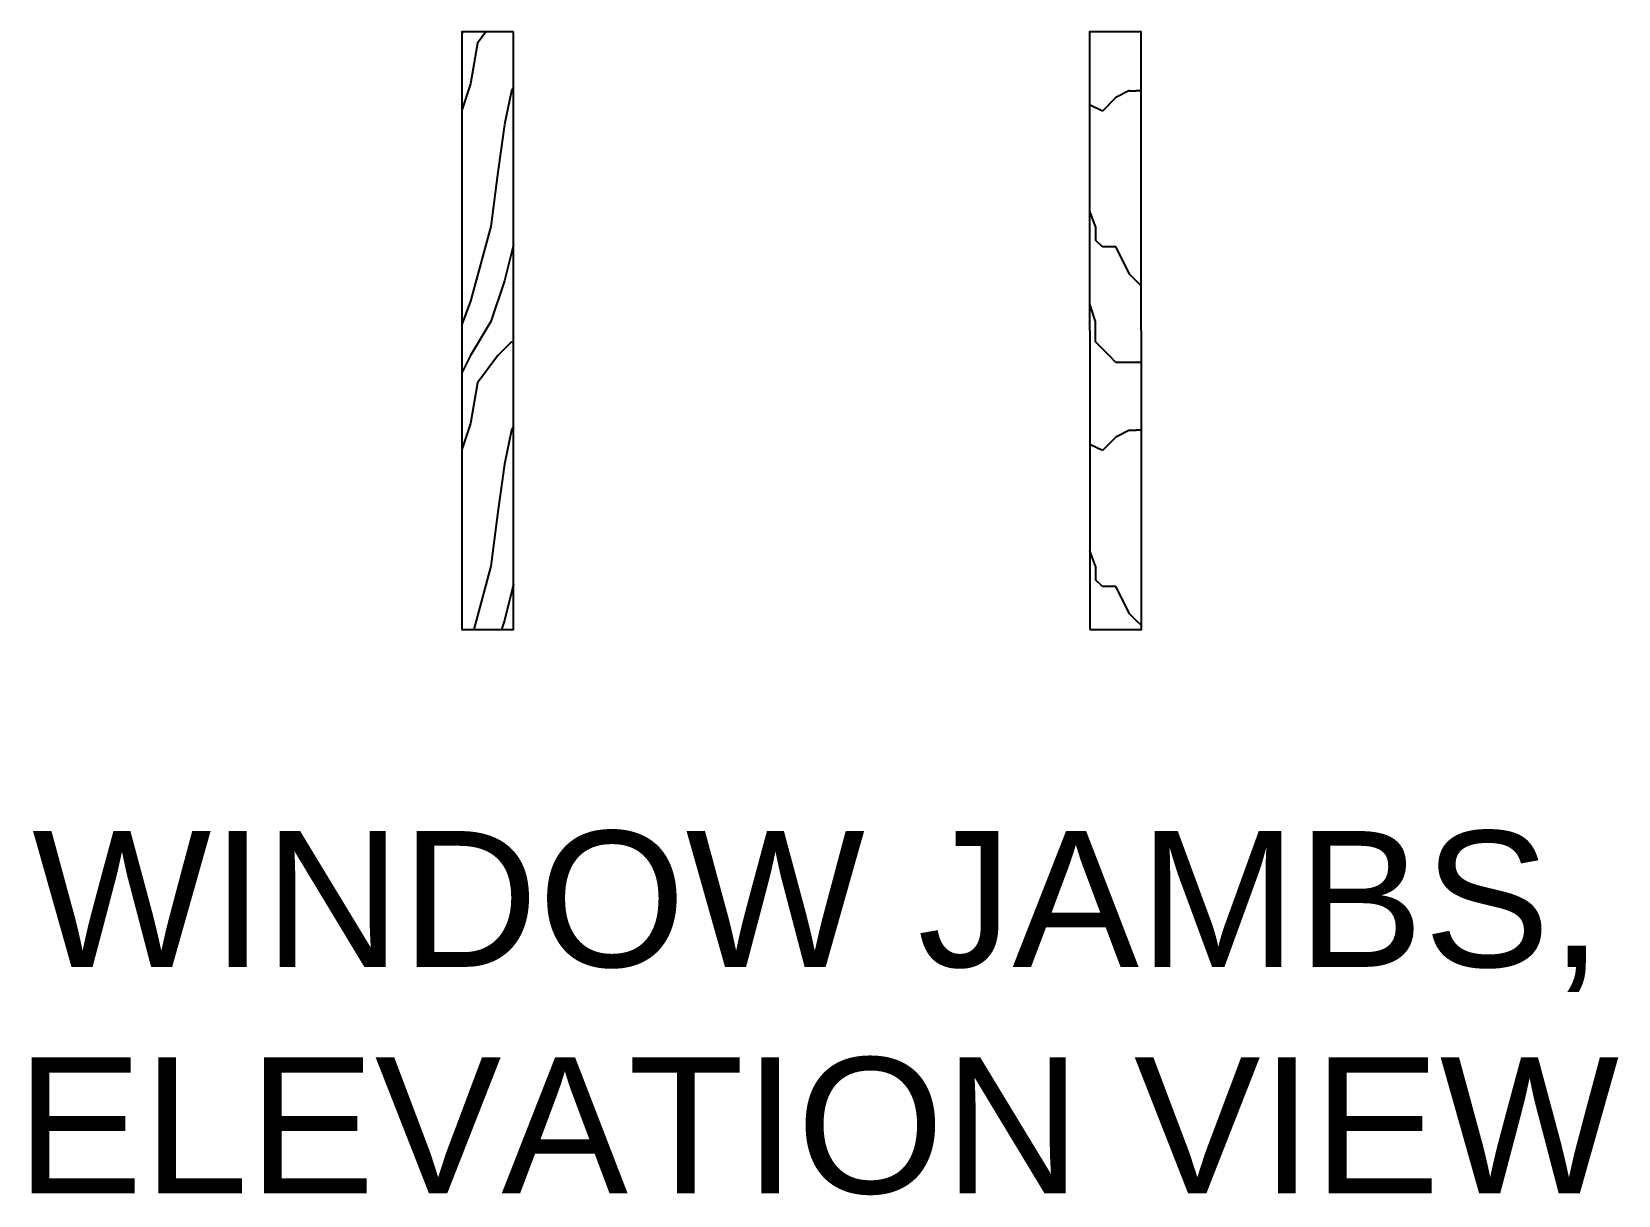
# Model space of a CAD drawing. Extents: x 6298 to 37851, y 8111 to 44134.
# Drawn here: x 21325 to 22493, y 9741 to 10598 of the extents above; entities that cross this region are included whole.
import ezdxf

# ---------------------------------------------------------------- set-up
doc = ezdxf.new("R2010")
doc.units = 0
doc.header["$MEASUREMENT"] = 0
doc.layers.add('A-DIMENSIONS', color=30, linetype='Continuous')
doc.layers.add('AR-Jambs', color=3, linetype='Continuous')
doc.styles.get("Standard").update_dxf_attribs({"font": 'arial.ttf'})

msp = doc.modelspace()

# ---------------------------------------------------------------- hatches: boundary and pattern name
h = msp.add_hatch()
h.set_pattern_fill('HWOD20E1', color=8, scale=5, angle=90, pattern_type=2)
h.set_pattern_definition([(104.03624, (-200477.26, 91204.27), (-250, 2e-07), [41.2311, -989.5454]), (104.03624, (-200477.26, 91454.27), (-250, 2e-07), [41.2311, -989.5454]), (104.03624, (-200477.26, 91704.27), (-250, 2e-07), [41.2311, -989.5454]), (104.03624, (-200477.26, 91954.27), (-250, 2e-07), [41.2311, -989.5454]), (108.43495, (-200487.26, 91244.27), (-250, 4e-07), [47.4342, -743.1352]), (108.43495, (-200487.26, 91494.27), (-250, 4e-07), [47.4342, -743.1352]), (108.43495, (-200487.26, 91744.27), (-250, 4e-07), [47.4342, -743.1352]), (111.80141, (-200502.26, 91289.27), (-250, -6e-06), [26.9258, -1319.3654]), (111.80141, (-200502.26, 91539.27), (-250, -6e-06), [26.9258, -1319.3654]), (111.80141, (-200502.26, 91789.27), (-250, -6e-06), [26.9258, -1319.3654]), (111.80141, (-200502.26, 92039.27), (-250, -6e-06), [26.9258, -1319.3654]), (111.80141, (-200502.26, 92289.27), (-250, -6e-06), [26.9258, -1319.3654]), (153.43495, (-200512.26, 91314.27), (-249.999994, -4e-06), [11.18034, -547.83665]), (180, (-200522.26, 91319.27), (-3e-14, -250), [10, -240]), (243.43495, (-200532.26, 91319.27), (-250, 1e-05), [11.18034, -547.83665]), (243.43495, (-200532.26, 91569.27), (-250, 1e-05), [11.18034, -547.83665]), (180, (-200537.26, 91309.27), (-3e-14, -250), [10, -240]), (135, (-200547.26, 91309.27), (-250, 3e-14), [7.07107, -346.48232]), (135, (-200552.26, 91314.27), (-250, 3e-14), [7.07107, -346.48232]), (180, (-200557.26, 91319.27), (-3e-14, -250), [5, -245]), (236.30994, (-200562.26, 91319.27), (-250, -1e-05), [18.02776, -883.3601]), (236.30994, (-200562.26, 91569.27), (-250, -1e-05), [18.02776, -883.3601]), (236.30994, (-200562.26, 91819.27), (-250, -1e-05), [18.02776, -883.3601]), (258.69008, (-200572.26, 91304.27), (-250, -3e-05), [25.4951, -1249.2598]), (258.69008, (-200572.26, 91554.27), (-250, -3e-05), [25.4951, -1249.2598]), (258.69008, (-200572.26, 91804.27), (-250, -3e-05), [25.4951, -1249.2598]), (258.69008, (-200572.26, 92054.27), (-250, -3e-05), [25.4951, -1249.2598]), (258.69008, (-200572.26, 92304.27), (-250, -3e-05), [25.4951, -1249.2598]), (261.86989, (-200577.26, 91279.27), (-250, 3e-05), [35.3553, -1732.4117]), (261.86989, (-200577.26, 91529.27), (-250, 3e-05), [35.3553, -1732.4117]), (261.86989, (-200577.26, 91779.27), (-250, 3e-05), [35.3553, -1732.4117]), (261.86989, (-200577.26, 92029.27), (-250, 3e-05), [35.3553, -1732.4117]), (261.86989, (-200577.26, 92279.27), (-250, 3e-05), [35.3553, -1732.4117]), (261.86989, (-200577.26, 92529.27), (-250, 3e-05), [35.3553, -1732.4117]), (261.86989, (-200577.26, 92779.27), (-250, 3e-05), [35.3553, -1732.4117]), (262.87498, (-200582.26, 91244.27), (-250, -2e-06), [40.3113, -1975.2531]), (262.87498, (-200582.26, 91494.27), (-250, -2e-06), [40.3113, -1975.2531]), (262.87498, (-200582.26, 91744.27), (-250, -2e-06), [40.3113, -1975.2531]), (262.87498, (-200582.26, 91994.27), (-250, -2e-06), [40.3113, -1975.2531]), (262.87498, (-200582.26, 92244.27), (-250, -2e-06), [40.3113, -1975.2531]), (262.87498, (-200582.26, 92494.27), (-250, -2e-06), [40.3113, -1975.2531]), (262.87498, (-200582.26, 92744.27), (-250, -2e-06), [40.3113, -1975.2531]), (262.87498, (-200582.26, 92994.27), (-250, -2e-06), [40.3113, -1975.2531]), (110.85446, (-200442.26, 91204.27), (-250, -1e-06), [112.361, -5505.6903]), (110.85446, (-200442.26, 91454.27), (-250, -1e-06), [112.361, -5505.6903]), (110.85446, (-200442.26, 91704.27), (-250, -1e-06), [112.361, -5505.6903]), (110.85446, (-200442.26, 91954.27), (-250, -1e-06), [112.361, -5505.6903]), (110.85446, (-200442.26, 92204.27), (-250, -1e-06), [112.361, -5505.6903]), (110.85446, (-200442.26, 92454.27), (-250, -1e-06), [112.361, -5505.6903]), (110.85446, (-200442.26, 92704.27), (-250, -1e-06), [112.361, -5505.6903]), (110.85446, (-200442.26, 92954.27), (-250, -1e-06), [112.361, -5505.6903]), (110.85446, (-200442.26, 93204.27), (-250, -1e-06), [112.361, -5505.6903]), (110.85446, (-200442.26, 93454.27), (-250, -1e-06), [112.361, -5505.6903]), (110.85446, (-200442.26, 93704.27), (-250, -1e-06), [112.361, -5505.6903]), (110.85446, (-200442.26, 93954.27), (-250, -1e-06), [112.361, -5505.6903]), (110.85446, (-200442.26, 94204.27), (-250, -1e-06), [112.361, -5505.6903]), (110.85446, (-200442.26, 94454.27), (-250, -1e-06), [112.361, -5505.6903]), (110.85446, (-200442.26, 94704.27), (-250, -1e-06), [112.361, -5505.6903]), (110.85446, (-200442.26, 94954.27), (-250, -1e-06), [112.361, -5505.6903]), (110.85446, (-200442.26, 95204.27), (-250, -1e-06), [112.361, -5505.6903]), (110.85446, (-200442.26, 95454.27), (-250, -1e-06), [112.361, -5505.6903]), (110.85446, (-200442.26, 95704.27), (-250, -1e-06), [112.361, -5505.6903]), (110.85446, (-200442.26, 95954.27), (-250, -1e-06), [112.361, -5505.6903]), (110.85446, (-200442.26, 96204.27), (-250, -1e-06), [112.361, -5505.6903]), (113.96249, (-200482.26, 91309.27), (-250, -9e-06), [49.2443, -2412.9701]), (113.96249, (-200482.26, 91559.27), (-250, -9e-06), [49.2443, -2412.9701]), (113.96249, (-200482.26, 91809.27), (-250, -9e-06), [49.2443, -2412.9701]), (113.96249, (-200482.26, 92059.27), (-250, -9e-06), [49.2443, -2412.9701]), (113.96249, (-200482.26, 92309.27), (-250, -9e-06), [49.2443, -2412.9701]), (113.96249, (-200482.26, 92559.27), (-250, -9e-06), [49.2443, -2412.9701]), (113.96249, (-200482.26, 92809.27), (-250, -9e-06), [49.2443, -2412.9701]), (113.96249, (-200482.26, 93059.27), (-250, -9e-06), [49.2443, -2412.9701]), (113.96249, (-200482.26, 93309.27), (-250, -9e-06), [49.2443, -2412.9701]), (153.43495, (-200502.26, 91354.27), (-249.999994, -4e-06), [11.18034, -547.83665]), (198.43495, (-200512.26, 91359.27), (-250.000006, -1.1e-05), [15.8114, -774.758]), (198.43495, (-200527.26, 91354.27), (-250.000006, -1.1e-05), [15.8114, -774.758]), (135, (-200542.26, 91349.27), (-250, 3e-14), [21.2132, -332.3402]), (161.56505, (-200557.26, 91364.27), (-250.000008, 7e-06), [15.8114, -774.758]), (225, (-200572.26, 91369.27), (-250, 3e-14), [14.14214, -339.41124]), (233.1301, (-200582.26, 91359.27), (-250, -7e-07), [25, -1225]), (233.1301, (-200582.26, 91609.27), (-250, -7e-07), [25, -1225]), (233.1301, (-200582.26, 91859.27), (-250, -7e-07), [25, -1225]), (233.1301, (-200582.26, 92109.27), (-250, -7e-07), [25, -1225]), (260.53767, (-200597.26, 91339.27), (-250, 3e-05), [30.4138, -1490.2768]), (260.53767, (-200597.26, 91589.27), (-250, 3e-05), [30.4138, -1490.2768]), (260.53767, (-200597.26, 91839.27), (-250, 3e-05), [30.4138, -1490.2768]), (260.53767, (-200597.26, 92089.27), (-250, 3e-05), [30.4138, -1490.2768]), (260.53767, (-200597.26, 92339.27), (-250, 3e-05), [30.4138, -1490.2768]), (260.53767, (-200597.26, 92589.27), (-250, 3e-05), [30.4138, -1490.2768]), (251.56505, (-200602.26, 91309.27), (-250, 2e-05), [47.4342, -743.1352]), (251.56505, (-200602.26, 91559.27), (-250, 2e-05), [47.4342, -743.1352]), (251.56505, (-200602.26, 91809.27), (-250, 2e-05), [47.4342, -743.1352]), (260.53767, (-200617.26, 91264.27), (-250, 3e-05), [60.8276, -1459.863]), (260.53767, (-200617.26, 91514.27), (-250, 3e-05), [60.8276, -1459.863]), (260.53767, (-200617.26, 91764.27), (-250, 3e-05), [60.8276, -1459.863]), (260.53767, (-200617.26, 92014.27), (-250, 3e-05), [60.8276, -1459.863]), (260.53767, (-200617.26, 92264.27), (-250, 3e-05), [60.8276, -1459.863]), (260.53767, (-200617.26, 92514.27), (-250, 3e-05), [60.8276, -1459.863]), (206.56505, (-200417.26, 91304.27), (-250.000007, -1.3e-05), [11.18034, -547.83665]), (225, (-200427.26, 91299.27), (-250, 3e-14), [14.14214, -339.41124]), (153.43495, (-200437.26, 91289.27), (-249.999994, -4e-06), [11.18034, -547.83665]), (123.69007, (-200447.26, 91294.27), (-250, 9e-06), [36.0555, -865.3323]), (123.69007, (-200447.26, 91544.27), (-250, 9e-06), [36.0555, -865.3323]), (123.69007, (-200447.26, 91794.27), (-250, 9e-06), [36.0555, -865.3323]), (116.56505, (-200467.26, 91324.27), (-250, 4e-06), [44.72136, -514.2956]), (116.56505, (-200467.26, 91574.27), (-250, 4e-06), [44.72136, -514.2956]), (105.9454, (-200487.26, 91364.27), (-250, -4e-07), [36.4005, -1783.6269]), (105.9454, (-200487.26, 91614.27), (-250, -4e-07), [36.4005, -1783.6269]), (105.9454, (-200487.26, 91864.27), (-250, -4e-07), [36.4005, -1783.6269]), (105.9454, (-200487.26, 92114.27), (-250, -4e-07), [36.4005, -1783.6269]), (105.9454, (-200487.26, 92364.27), (-250, -4e-07), [36.4005, -1783.6269]), (105.9454, (-200487.26, 92614.27), (-250, -4e-07), [36.4005, -1783.6269]), (105.9454, (-200487.26, 92864.27), (-250, -4e-07), [36.4005, -1783.6269]), (98.1301, (-200497.26, 91399.27), (-250, 7e-07), [35.3553, -1732.4117]), (98.1301, (-200497.26, 91649.27), (-250, 7e-07), [35.3553, -1732.4117]), (98.1301, (-200497.26, 91899.27), (-250, 7e-07), [35.3553, -1732.4117]), (98.1301, (-200497.26, 92149.27), (-250, 7e-07), [35.3553, -1732.4117]), (98.1301, (-200497.26, 92399.27), (-250, 7e-07), [35.3553, -1732.4117]), (98.1301, (-200497.26, 92649.27), (-250, 7e-07), [35.3553, -1732.4117]), (98.1301, (-200497.26, 92899.27), (-250, 7e-07), [35.3553, -1732.4117]), (104.03624, (-200502.26, 91434.27), (-250, 2e-07), [20.6155, -1010.1609]), (104.03624, (-200502.26, 91684.27), (-250, 2e-07), [20.6155, -1010.1609]), (104.03624, (-200502.26, 91934.27), (-250, 2e-07), [20.6155, -1010.1609]), (104.03624, (-200502.26, 92184.27), (-250, 2e-07), [20.6155, -1010.1609]), (0, (-200417.26, 91304.27), (0, 250), [5, -245]), (254.74489, (-200587.26, 91454.27), (-250, -5e-06), [57.0088, -2793.43]), (254.74489, (-200587.26, 91704.27), (-250, -5e-06), [57.0088, -2793.43]), (254.74489, (-200587.26, 91954.27), (-250, -5e-06), [57.0088, -2793.43]), (254.74489, (-200587.26, 92204.27), (-250, -5e-06), [57.0088, -2793.43]), (254.74489, (-200587.26, 92454.27), (-250, -5e-06), [57.0088, -2793.43]), (254.74489, (-200587.26, 92704.27), (-250, -5e-06), [57.0088, -2793.43]), (254.74489, (-200587.26, 92954.27), (-250, -5e-06), [57.0088, -2793.43]), (254.74489, (-200587.26, 93204.27), (-250, -5e-06), [57.0088, -2793.43]), (254.74489, (-200587.26, 93454.27), (-250, -5e-06), [57.0088, -2793.43]), (254.74489, (-200587.26, 93704.27), (-250, -5e-06), [57.0088, -2793.43]), (254.74489, (-200587.26, 93954.27), (-250, -5e-06), [57.0088, -2793.43]), (249.44395, (-200602.26, 91399.27), (-250, -3e-05), [42.72, -2093.281]), (249.44395, (-200602.26, 91649.27), (-250, -3e-05), [42.72, -2093.281]), (249.44395, (-200602.26, 91899.27), (-250, -3e-05), [42.72, -2093.281]), (249.44395, (-200602.26, 92149.27), (-250, -3e-05), [42.72, -2093.281]), (249.44395, (-200602.26, 92399.27), (-250, -3e-05), [42.72, -2093.281]), (249.44395, (-200602.26, 92649.27), (-250, -3e-05), [42.72, -2093.281]), (249.44395, (-200602.26, 92899.27), (-250, -3e-05), [42.72, -2093.281]), (249.44395, (-200602.26, 93149.27), (-250, -3e-05), [42.72, -2093.281]), (225, (-200617.26, 91359.27), (-250, 3e-14), [14.14214, -339.41124]), (180, (-200627.26, 91349.27), (-3e-14, -250), [10, -240]), (153.43495, (-200637.26, 91349.27), (-249.999994, -4e-06), [11.18034, -547.83665]), (180, (-200647.26, 91354.27), (-3e-14, -250), [10, -240]), (180, (-200657.26, 91354.27), (-3e-14, -250), [5, -245]), (99.46232, (-200507.26, 91204.27), (-250, 3e-06), [30.4138, -1490.2768]), (99.46232, (-200507.26, 91454.27), (-250, 3e-06), [30.4138, -1490.2768]), (99.46232, (-200507.26, 91704.27), (-250, 3e-06), [30.4138, -1490.2768]), (99.46232, (-200507.26, 91954.27), (-250, 3e-06), [30.4138, -1490.2768]), (99.46232, (-200507.26, 92204.27), (-250, 3e-06), [30.4138, -1490.2768]), (99.46232, (-200507.26, 92454.27), (-250, 3e-06), [30.4138, -1490.2768]), (111.80141, (-200512.26, 91234.27), (-250, -6e-06), [26.9258, -1319.3654]), (111.80141, (-200512.26, 91484.27), (-250, -6e-06), [26.9258, -1319.3654]), (111.80141, (-200512.26, 91734.27), (-250, -6e-06), [26.9258, -1319.3654]), (111.80141, (-200512.26, 91984.27), (-250, -6e-06), [26.9258, -1319.3654]), (111.80141, (-200512.26, 92234.27), (-250, -6e-06), [26.9258, -1319.3654]), (135, (-200522.26, 91259.27), (-250, 3e-14), [14.14214, -339.41124]), (198.43495, (-200532.26, 91269.27), (-250.000006, -1.1e-05), [15.8114, -774.758]), (243.43495, (-200547.26, 91264.27), (-250, 1e-05), [22.3607, -536.6563]), (243.43495, (-200547.26, 91514.27), (-250, 1e-05), [22.3607, -536.6563]), (255.96376, (-200557.26, 91244.27), (-250, 6e-06), [20.6155, -1010.1609]), (255.96376, (-200557.26, 91494.27), (-250, 6e-06), [20.6155, -1010.1609]), (255.96376, (-200557.26, 91744.27), (-250, 6e-06), [20.6155, -1010.1609]), (255.96376, (-200557.26, 91994.27), (-250, 6e-06), [20.6155, -1010.1609]), (255.96376, (-200562.26, 91224.27), (-250, 6e-06), [20.6155, -1010.1609]), (255.96376, (-200562.26, 91474.27), (-250, 6e-06), [20.6155, -1010.1609]), (255.96376, (-200562.26, 91724.27), (-250, 6e-06), [20.6155, -1010.1609]), (255.96376, (-200562.26, 91974.27), (-250, 6e-06), [20.6155, -1010.1609]), (248.19859, (-200627.26, 91454.27), (-250, -3e-05), [26.9258, -1319.3654]), (248.19859, (-200627.26, 91704.27), (-250, -3e-05), [26.9258, -1319.3654]), (248.19859, (-200627.26, 91954.27), (-250, -3e-05), [26.9258, -1319.3654]), (248.19859, (-200627.26, 92204.27), (-250, -3e-05), [26.9258, -1319.3654]), (248.19859, (-200627.26, 92454.27), (-250, -3e-05), [26.9258, -1319.3654]), (243.43495, (-200637.26, 91429.27), (-250, 1e-05), [11.18034, -547.83665]), (243.43495, (-200637.26, 91679.27), (-250, 1e-05), [11.18034, -547.83665]), (225, (-200642.26, 91419.27), (-250, 3e-14), [14.14214, -339.41124]), (180, (-200652.26, 91409.27), (-3e-14, -250), [5, -245]), (135, (-200657.26, 91409.27), (-250, 3e-14), [7.07107, -346.48232]), (255.96376, (-200567.26, 91454.27), (-250, 6e-06), [41.2311, -989.5454]), (255.96376, (-200567.26, 91704.27), (-250, 6e-06), [41.2311, -989.5454]), (255.96376, (-200567.26, 91954.27), (-250, 6e-06), [41.2311, -989.5454]), (255.96376, (-200567.26, 92204.27), (-250, 6e-06), [41.2311, -989.5454]), (251.56505, (-200577.26, 91414.27), (-250, 2e-05), [31.6228, -758.9466]), (251.56505, (-200577.26, 91664.27), (-250, 2e-05), [31.6228, -758.9466]), (251.56505, (-200577.26, 91914.27), (-250, 2e-05), [31.6228, -758.9466]), (239.03624, (-200587.26, 91384.27), (-250, 2e-05), [29.1548, -1428.5832]), (239.03624, (-200587.26, 91634.27), (-250, 2e-05), [29.1548, -1428.5832]), (239.03624, (-200587.26, 91884.27), (-250, 2e-05), [29.1548, -1428.5832]), (239.03624, (-200587.26, 92134.27), (-250, 2e-05), [29.1548, -1428.5832]), (239.03624, (-200587.26, 92384.27), (-250, 2e-05), [29.1548, -1428.5832]), (243.43495, (-200602.26, 91359.27), (-250, 1e-05), [33.541, -525.47596]), (243.43495, (-200602.26, 91609.27), (-250, 1e-05), [33.541, -525.47596]), (225, (-200617.26, 91329.27), (-250, 3e-14), [14.14214, -339.41124]), (243.43495, (-200627.26, 91319.27), (-250, 1e-05), [11.18034, -547.83665]), (243.43495, (-200627.26, 91569.27), (-250, 1e-05), [11.18034, -547.83665]), (198.43495, (-200632.26, 91309.27), (-250.000006, -1.1e-05), [15.8114, -774.758]), (180, (-200647.26, 91304.27), (-3e-14, -250), [15, -235]), (285.94539, (-200477.26, 91454.27), (-250, 3e-05), [36.4005, -1783.6269]), (285.94539, (-200477.26, 91704.27), (-250, 3e-05), [36.4005, -1783.6269]), (285.94539, (-200477.26, 91954.27), (-250, 3e-05), [36.4005, -1783.6269]), (285.94539, (-200477.26, 92204.27), (-250, 3e-05), [36.4005, -1783.6269]), (285.94539, (-200477.26, 92454.27), (-250, 3e-05), [36.4005, -1783.6269]), (285.94539, (-200477.26, 92704.27), (-250, 3e-05), [36.4005, -1783.6269]), (285.94539, (-200477.26, 92954.27), (-250, 3e-05), [36.4005, -1783.6269]), (296.56506, (-200467.26, 91419.27), (-250, -4e-05), [11.18034, -547.83665]), (296.56506, (-200467.26, 91669.27), (-250, -4e-05), [11.18034, -547.83665]), (270, (-200442.26, 91454.27), (250, -5e-14), [10, -240]), (180, (-200412.26, 91354.27), (-3e-14, -250), [15, -235]), (135, (-200427.26, 91354.27), (-250, 3e-14), [7.07107, -346.48232]), (135, (-200432.26, 91359.27), (-250, 3e-14), [14.14214, -339.41124]), (90, (-200442.26, 91369.27), (-250, 2e-14), [15, -235]), (108.43495, (-200442.26, 91384.27), (-250, 4e-07), [15.8114, -774.758]), (108.43495, (-200442.26, 91634.27), (-250, 4e-07), [15.8114, -774.758]), (108.43495, (-200442.26, 91884.27), (-250, 4e-07), [15.8114, -774.758]), (180, (-200447.26, 91399.27), (-3e-14, -250), [10, -240]), (116.56505, (-200457.26, 91399.27), (-250, 4e-06), [11.18034, -547.83665]), (116.56505, (-200457.26, 91649.27), (-250, 4e-06), [11.18034, -547.83665]), (135, (-200412.26, 91414.27), (-250, 3e-14), [7.07107, -346.48232]), (116.56505, (-200417.26, 91419.27), (-250, 4e-06), [11.18034, -547.83665]), (116.56505, (-200417.26, 91669.27), (-250, 4e-06), [11.18034, -547.83665]), (116.56505, (-200422.26, 91429.27), (-250, 4e-06), [11.18034, -547.83665]), (116.56505, (-200422.26, 91679.27), (-250, 4e-06), [11.18034, -547.83665]), (180, (-200427.26, 91439.27), (-3e-14, -250), [5, -245]), (180, (-200432.26, 91439.27), (-3e-14, -250), [5, -245]), (135, (-200437.26, 91439.27), (-250, 3e-14), [7.07107, -346.48232])])
h.paths.add_polyline_path([(21641.5, 10597.8), (21679.5, 10597.8), (21679.6, 10157.8), (21641.5, 10157.8)])
h = msp.add_hatch()
h.set_pattern_fill('HWOD20E1', color=8, scale=5, angle=90, pattern_type=2)
h.set_pattern_definition([(104.03624, (-199927.2, 91204.27), (-250, 2e-07), [41.2311, -989.5454]), (104.03624, (-199927.2, 91454.27), (-250, 2e-07), [41.2311, -989.5454]), (104.03624, (-199927.2, 91704.27), (-250, 2e-07), [41.2311, -989.5454]), (104.03624, (-199927.2, 91954.27), (-250, 2e-07), [41.2311, -989.5454]), (108.43495, (-199937.2, 91244.27), (-250, 4e-07), [47.4342, -743.1352]), (108.43495, (-199937.2, 91494.27), (-250, 4e-07), [47.4342, -743.1352]), (108.43495, (-199937.2, 91744.27), (-250, 4e-07), [47.4342, -743.1352]), (111.80141, (-199952.2, 91289.27), (-250, -6e-06), [26.9258, -1319.3654]), (111.80141, (-199952.2, 91539.27), (-250, -6e-06), [26.9258, -1319.3654]), (111.80141, (-199952.2, 91789.27), (-250, -6e-06), [26.9258, -1319.3654]), (111.80141, (-199952.2, 92039.27), (-250, -6e-06), [26.9258, -1319.3654]), (111.80141, (-199952.2, 92289.27), (-250, -6e-06), [26.9258, -1319.3654]), (153.43495, (-199962.2, 91314.27), (-249.999994, -4e-06), [11.18034, -547.83665]), (180, (-199972.2, 91319.27), (-3e-14, -250), [10, -240]), (243.43495, (-199982.2, 91319.27), (-250, 1e-05), [11.18034, -547.83665]), (243.43495, (-199982.2, 91569.27), (-250, 1e-05), [11.18034, -547.83665]), (180, (-199987.2, 91309.27), (-3e-14, -250), [10, -240]), (135, (-199997.2, 91309.27), (-250, 3e-14), [7.07107, -346.48232]), (135, (-200002.2, 91314.27), (-250, 3e-14), [7.07107, -346.48232]), (180, (-200007.2, 91319.27), (-3e-14, -250), [5, -245]), (236.30994, (-200012.2, 91319.27), (-250, -1e-05), [18.02776, -883.3601]), (236.30994, (-200012.2, 91569.27), (-250, -1e-05), [18.02776, -883.3601]), (236.30994, (-200012.2, 91819.27), (-250, -1e-05), [18.02776, -883.3601]), (258.69008, (-200022.2, 91304.27), (-250, -3e-05), [25.4951, -1249.2598]), (258.69008, (-200022.2, 91554.27), (-250, -3e-05), [25.4951, -1249.2598]), (258.69008, (-200022.2, 91804.27), (-250, -3e-05), [25.4951, -1249.2598]), (258.69008, (-200022.2, 92054.27), (-250, -3e-05), [25.4951, -1249.2598]), (258.69008, (-200022.2, 92304.27), (-250, -3e-05), [25.4951, -1249.2598]), (261.86989, (-200027.2, 91279.27), (-250, 3e-05), [35.3553, -1732.4117]), (261.86989, (-200027.2, 91529.27), (-250, 3e-05), [35.3553, -1732.4117]), (261.86989, (-200027.2, 91779.27), (-250, 3e-05), [35.3553, -1732.4117]), (261.86989, (-200027.2, 92029.27), (-250, 3e-05), [35.3553, -1732.4117]), (261.86989, (-200027.2, 92279.27), (-250, 3e-05), [35.3553, -1732.4117]), (261.86989, (-200027.2, 92529.27), (-250, 3e-05), [35.3553, -1732.4117]), (261.86989, (-200027.2, 92779.27), (-250, 3e-05), [35.3553, -1732.4117]), (262.87498, (-200032.2, 91244.27), (-250, -2e-06), [40.3113, -1975.2531]), (262.87498, (-200032.2, 91494.27), (-250, -2e-06), [40.3113, -1975.2531]), (262.87498, (-200032.2, 91744.27), (-250, -2e-06), [40.3113, -1975.2531]), (262.87498, (-200032.2, 91994.27), (-250, -2e-06), [40.3113, -1975.2531]), (262.87498, (-200032.2, 92244.27), (-250, -2e-06), [40.3113, -1975.2531]), (262.87498, (-200032.2, 92494.27), (-250, -2e-06), [40.3113, -1975.2531]), (262.87498, (-200032.2, 92744.27), (-250, -2e-06), [40.3113, -1975.2531]), (262.87498, (-200032.2, 92994.27), (-250, -2e-06), [40.3113, -1975.2531]), (110.85446, (-199892.2, 91204.27), (-250, -1e-06), [112.361, -5505.6903]), (110.85446, (-199892.2, 91454.27), (-250, -1e-06), [112.361, -5505.6903]), (110.85446, (-199892.2, 91704.27), (-250, -1e-06), [112.361, -5505.6903]), (110.85446, (-199892.2, 91954.27), (-250, -1e-06), [112.361, -5505.6903]), (110.85446, (-199892.2, 92204.27), (-250, -1e-06), [112.361, -5505.6903]), (110.85446, (-199892.2, 92454.27), (-250, -1e-06), [112.361, -5505.6903]), (110.85446, (-199892.2, 92704.27), (-250, -1e-06), [112.361, -5505.6903]), (110.85446, (-199892.2, 92954.27), (-250, -1e-06), [112.361, -5505.6903]), (110.85446, (-199892.2, 93204.27), (-250, -1e-06), [112.361, -5505.6903]), (110.85446, (-199892.2, 93454.27), (-250, -1e-06), [112.361, -5505.6903]), (110.85446, (-199892.2, 93704.27), (-250, -1e-06), [112.361, -5505.6903]), (110.85446, (-199892.2, 93954.27), (-250, -1e-06), [112.361, -5505.6903]), (110.85446, (-199892.2, 94204.27), (-250, -1e-06), [112.361, -5505.6903]), (110.85446, (-199892.2, 94454.27), (-250, -1e-06), [112.361, -5505.6903]), (110.85446, (-199892.2, 94704.27), (-250, -1e-06), [112.361, -5505.6903]), (110.85446, (-199892.2, 94954.27), (-250, -1e-06), [112.361, -5505.6903]), (110.85446, (-199892.2, 95204.27), (-250, -1e-06), [112.361, -5505.6903]), (110.85446, (-199892.2, 95454.27), (-250, -1e-06), [112.361, -5505.6903]), (110.85446, (-199892.2, 95704.27), (-250, -1e-06), [112.361, -5505.6903]), (110.85446, (-199892.2, 95954.27), (-250, -1e-06), [112.361, -5505.6903]), (110.85446, (-199892.2, 96204.27), (-250, -1e-06), [112.361, -5505.6903]), (113.96249, (-199932.2, 91309.27), (-250, -9e-06), [49.2443, -2412.9701]), (113.96249, (-199932.2, 91559.27), (-250, -9e-06), [49.2443, -2412.9701]), (113.96249, (-199932.2, 91809.27), (-250, -9e-06), [49.2443, -2412.9701]), (113.96249, (-199932.2, 92059.27), (-250, -9e-06), [49.2443, -2412.9701]), (113.96249, (-199932.2, 92309.27), (-250, -9e-06), [49.2443, -2412.9701]), (113.96249, (-199932.2, 92559.27), (-250, -9e-06), [49.2443, -2412.9701]), (113.96249, (-199932.2, 92809.27), (-250, -9e-06), [49.2443, -2412.9701]), (113.96249, (-199932.2, 93059.27), (-250, -9e-06), [49.2443, -2412.9701]), (113.96249, (-199932.2, 93309.27), (-250, -9e-06), [49.2443, -2412.9701]), (153.43495, (-199952.2, 91354.27), (-249.999994, -4e-06), [11.18034, -547.83665]), (198.43495, (-199962.2, 91359.27), (-250.000006, -1.1e-05), [15.8114, -774.758]), (198.43495, (-199977.2, 91354.27), (-250.000006, -1.1e-05), [15.8114, -774.758]), (135, (-199992.2, 91349.27), (-250, 3e-14), [21.2132, -332.3402]), (161.56505, (-200007.2, 91364.27), (-250.000008, 7e-06), [15.8114, -774.758]), (225, (-200022.2, 91369.27), (-250, 3e-14), [14.14214, -339.41124]), (233.1301, (-200032.2, 91359.27), (-250, -7e-07), [25, -1225]), (233.1301, (-200032.2, 91609.27), (-250, -7e-07), [25, -1225]), (233.1301, (-200032.2, 91859.27), (-250, -7e-07), [25, -1225]), (233.1301, (-200032.2, 92109.27), (-250, -7e-07), [25, -1225]), (260.53767, (-200047.2, 91339.27), (-250, 3e-05), [30.4138, -1490.2768]), (260.53767, (-200047.2, 91589.27), (-250, 3e-05), [30.4138, -1490.2768]), (260.53767, (-200047.2, 91839.27), (-250, 3e-05), [30.4138, -1490.2768]), (260.53767, (-200047.2, 92089.27), (-250, 3e-05), [30.4138, -1490.2768]), (260.53767, (-200047.2, 92339.27), (-250, 3e-05), [30.4138, -1490.2768]), (260.53767, (-200047.2, 92589.27), (-250, 3e-05), [30.4138, -1490.2768]), (251.56505, (-200052.2, 91309.27), (-250, 2e-05), [47.4342, -743.1352]), (251.56505, (-200052.2, 91559.27), (-250, 2e-05), [47.4342, -743.1352]), (251.56505, (-200052.2, 91809.27), (-250, 2e-05), [47.4342, -743.1352]), (260.53767, (-200067.2, 91264.27), (-250, 3e-05), [60.8276, -1459.863]), (260.53767, (-200067.2, 91514.27), (-250, 3e-05), [60.8276, -1459.863]), (260.53767, (-200067.2, 91764.27), (-250, 3e-05), [60.8276, -1459.863]), (260.53767, (-200067.2, 92014.27), (-250, 3e-05), [60.8276, -1459.863]), (260.53767, (-200067.2, 92264.27), (-250, 3e-05), [60.8276, -1459.863]), (260.53767, (-200067.2, 92514.27), (-250, 3e-05), [60.8276, -1459.863]), (206.56505, (-199867.2, 91304.27), (-250.000007, -1.3e-05), [11.18034, -547.83665]), (225, (-199877.2, 91299.27), (-250, 3e-14), [14.14214, -339.41124]), (153.43495, (-199887.2, 91289.27), (-249.999994, -4e-06), [11.18034, -547.83665]), (123.69007, (-199897.2, 91294.27), (-250, 9e-06), [36.0555, -865.3323]), (123.69007, (-199897.2, 91544.27), (-250, 9e-06), [36.0555, -865.3323]), (123.69007, (-199897.2, 91794.27), (-250, 9e-06), [36.0555, -865.3323]), (116.56505, (-199917.2, 91324.27), (-250, 4e-06), [44.72136, -514.2956]), (116.56505, (-199917.2, 91574.27), (-250, 4e-06), [44.72136, -514.2956]), (105.9454, (-199937.2, 91364.27), (-250, -4e-07), [36.4005, -1783.6269]), (105.9454, (-199937.2, 91614.27), (-250, -4e-07), [36.4005, -1783.6269]), (105.9454, (-199937.2, 91864.27), (-250, -4e-07), [36.4005, -1783.6269]), (105.9454, (-199937.2, 92114.27), (-250, -4e-07), [36.4005, -1783.6269]), (105.9454, (-199937.2, 92364.27), (-250, -4e-07), [36.4005, -1783.6269]), (105.9454, (-199937.2, 92614.27), (-250, -4e-07), [36.4005, -1783.6269]), (105.9454, (-199937.2, 92864.27), (-250, -4e-07), [36.4005, -1783.6269]), (98.1301, (-199947.2, 91399.27), (-250, 7e-07), [35.3553, -1732.4117]), (98.1301, (-199947.2, 91649.27), (-250, 7e-07), [35.3553, -1732.4117]), (98.1301, (-199947.2, 91899.27), (-250, 7e-07), [35.3553, -1732.4117]), (98.1301, (-199947.2, 92149.27), (-250, 7e-07), [35.3553, -1732.4117]), (98.1301, (-199947.2, 92399.27), (-250, 7e-07), [35.3553, -1732.4117]), (98.1301, (-199947.2, 92649.27), (-250, 7e-07), [35.3553, -1732.4117]), (98.1301, (-199947.2, 92899.27), (-250, 7e-07), [35.3553, -1732.4117]), (104.03624, (-199952.2, 91434.27), (-250, 2e-07), [20.6155, -1010.1609]), (104.03624, (-199952.2, 91684.27), (-250, 2e-07), [20.6155, -1010.1609]), (104.03624, (-199952.2, 91934.27), (-250, 2e-07), [20.6155, -1010.1609]), (104.03624, (-199952.2, 92184.27), (-250, 2e-07), [20.6155, -1010.1609]), (0, (-199867.2, 91304.27), (0, 250), [5, -245]), (254.74489, (-200037.2, 91454.27), (-250, -5e-06), [57.0088, -2793.43]), (254.74489, (-200037.2, 91704.27), (-250, -5e-06), [57.0088, -2793.43]), (254.74489, (-200037.2, 91954.27), (-250, -5e-06), [57.0088, -2793.43]), (254.74489, (-200037.2, 92204.27), (-250, -5e-06), [57.0088, -2793.43]), (254.74489, (-200037.2, 92454.27), (-250, -5e-06), [57.0088, -2793.43]), (254.74489, (-200037.2, 92704.27), (-250, -5e-06), [57.0088, -2793.43]), (254.74489, (-200037.2, 92954.27), (-250, -5e-06), [57.0088, -2793.43]), (254.74489, (-200037.2, 93204.27), (-250, -5e-06), [57.0088, -2793.43]), (254.74489, (-200037.2, 93454.27), (-250, -5e-06), [57.0088, -2793.43]), (254.74489, (-200037.2, 93704.27), (-250, -5e-06), [57.0088, -2793.43]), (254.74489, (-200037.2, 93954.27), (-250, -5e-06), [57.0088, -2793.43]), (249.44395, (-200052.2, 91399.27), (-250, -3e-05), [42.72, -2093.281]), (249.44395, (-200052.2, 91649.27), (-250, -3e-05), [42.72, -2093.281]), (249.44395, (-200052.2, 91899.27), (-250, -3e-05), [42.72, -2093.281]), (249.44395, (-200052.2, 92149.27), (-250, -3e-05), [42.72, -2093.281]), (249.44395, (-200052.2, 92399.27), (-250, -3e-05), [42.72, -2093.281]), (249.44395, (-200052.2, 92649.27), (-250, -3e-05), [42.72, -2093.281]), (249.44395, (-200052.2, 92899.27), (-250, -3e-05), [42.72, -2093.281]), (249.44395, (-200052.2, 93149.27), (-250, -3e-05), [42.72, -2093.281]), (225, (-200067.2, 91359.27), (-250, 3e-14), [14.14214, -339.41124]), (180, (-200077.2, 91349.27), (-3e-14, -250), [10, -240]), (153.43495, (-200087.2, 91349.27), (-249.999994, -4e-06), [11.18034, -547.83665]), (180, (-200097.2, 91354.27), (-3e-14, -250), [10, -240]), (180, (-200107.2, 91354.27), (-3e-14, -250), [5, -245]), (99.46232, (-199957.2, 91204.27), (-250, 3e-06), [30.4138, -1490.2768]), (99.46232, (-199957.2, 91454.27), (-250, 3e-06), [30.4138, -1490.2768]), (99.46232, (-199957.2, 91704.27), (-250, 3e-06), [30.4138, -1490.2768]), (99.46232, (-199957.2, 91954.27), (-250, 3e-06), [30.4138, -1490.2768]), (99.46232, (-199957.2, 92204.27), (-250, 3e-06), [30.4138, -1490.2768]), (99.46232, (-199957.2, 92454.27), (-250, 3e-06), [30.4138, -1490.2768]), (111.80141, (-199962.2, 91234.27), (-250, -6e-06), [26.9258, -1319.3654]), (111.80141, (-199962.2, 91484.27), (-250, -6e-06), [26.9258, -1319.3654]), (111.80141, (-199962.2, 91734.27), (-250, -6e-06), [26.9258, -1319.3654]), (111.80141, (-199962.2, 91984.27), (-250, -6e-06), [26.9258, -1319.3654]), (111.80141, (-199962.2, 92234.27), (-250, -6e-06), [26.9258, -1319.3654]), (135, (-199972.2, 91259.27), (-250, 3e-14), [14.14214, -339.41124]), (198.43495, (-199982.2, 91269.27), (-250.000006, -1.1e-05), [15.8114, -774.758]), (243.43495, (-199997.2, 91264.27), (-250, 1e-05), [22.3607, -536.6563]), (243.43495, (-199997.2, 91514.27), (-250, 1e-05), [22.3607, -536.6563]), (255.96376, (-200007.2, 91244.27), (-250, 6e-06), [20.6155, -1010.1609]), (255.96376, (-200007.2, 91494.27), (-250, 6e-06), [20.6155, -1010.1609]), (255.96376, (-200007.2, 91744.27), (-250, 6e-06), [20.6155, -1010.1609]), (255.96376, (-200007.2, 91994.27), (-250, 6e-06), [20.6155, -1010.1609]), (255.96376, (-200012.2, 91224.27), (-250, 6e-06), [20.6155, -1010.1609]), (255.96376, (-200012.2, 91474.27), (-250, 6e-06), [20.6155, -1010.1609]), (255.96376, (-200012.2, 91724.27), (-250, 6e-06), [20.6155, -1010.1609]), (255.96376, (-200012.2, 91974.27), (-250, 6e-06), [20.6155, -1010.1609]), (248.19859, (-200077.2, 91454.27), (-250, -3e-05), [26.9258, -1319.3654]), (248.19859, (-200077.2, 91704.27), (-250, -3e-05), [26.9258, -1319.3654]), (248.19859, (-200077.2, 91954.27), (-250, -3e-05), [26.9258, -1319.3654]), (248.19859, (-200077.2, 92204.27), (-250, -3e-05), [26.9258, -1319.3654]), (248.19859, (-200077.2, 92454.27), (-250, -3e-05), [26.9258, -1319.3654]), (243.43495, (-200087.2, 91429.27), (-250, 1e-05), [11.18034, -547.83665]), (243.43495, (-200087.2, 91679.27), (-250, 1e-05), [11.18034, -547.83665]), (225, (-200092.2, 91419.27), (-250, 3e-14), [14.14214, -339.41124]), (180, (-200102.2, 91409.27), (-3e-14, -250), [5, -245]), (135, (-200107.2, 91409.27), (-250, 3e-14), [7.07107, -346.48232]), (255.96376, (-200017.2, 91454.27), (-250, 6e-06), [41.2311, -989.5454]), (255.96376, (-200017.2, 91704.27), (-250, 6e-06), [41.2311, -989.5454]), (255.96376, (-200017.2, 91954.27), (-250, 6e-06), [41.2311, -989.5454]), (255.96376, (-200017.2, 92204.27), (-250, 6e-06), [41.2311, -989.5454]), (251.56505, (-200027.2, 91414.27), (-250, 2e-05), [31.6228, -758.9466]), (251.56505, (-200027.2, 91664.27), (-250, 2e-05), [31.6228, -758.9466]), (251.56505, (-200027.2, 91914.27), (-250, 2e-05), [31.6228, -758.9466]), (239.03624, (-200037.2, 91384.27), (-250, 2e-05), [29.1548, -1428.5832]), (239.03624, (-200037.2, 91634.27), (-250, 2e-05), [29.1548, -1428.5832]), (239.03624, (-200037.2, 91884.27), (-250, 2e-05), [29.1548, -1428.5832]), (239.03624, (-200037.2, 92134.27), (-250, 2e-05), [29.1548, -1428.5832]), (239.03624, (-200037.2, 92384.27), (-250, 2e-05), [29.1548, -1428.5832]), (243.43495, (-200052.2, 91359.27), (-250, 1e-05), [33.541, -525.47596]), (243.43495, (-200052.2, 91609.27), (-250, 1e-05), [33.541, -525.47596]), (225, (-200067.2, 91329.27), (-250, 3e-14), [14.14214, -339.41124]), (243.43495, (-200077.2, 91319.27), (-250, 1e-05), [11.18034, -547.83665]), (243.43495, (-200077.2, 91569.27), (-250, 1e-05), [11.18034, -547.83665]), (198.43495, (-200082.2, 91309.27), (-250.000006, -1.1e-05), [15.8114, -774.758]), (180, (-200097.2, 91304.27), (-3e-14, -250), [15, -235]), (285.94539, (-199927.2, 91454.27), (-250, 3e-05), [36.4005, -1783.6269]), (285.94539, (-199927.2, 91704.27), (-250, 3e-05), [36.4005, -1783.6269]), (285.94539, (-199927.2, 91954.27), (-250, 3e-05), [36.4005, -1783.6269]), (285.94539, (-199927.2, 92204.27), (-250, 3e-05), [36.4005, -1783.6269]), (285.94539, (-199927.2, 92454.27), (-250, 3e-05), [36.4005, -1783.6269]), (285.94539, (-199927.2, 92704.27), (-250, 3e-05), [36.4005, -1783.6269]), (285.94539, (-199927.2, 92954.27), (-250, 3e-05), [36.4005, -1783.6269]), (296.56506, (-199917.2, 91419.27), (-250, -4e-05), [11.18034, -547.83665]), (296.56506, (-199917.2, 91669.27), (-250, -4e-05), [11.18034, -547.83665]), (270, (-199892.2, 91454.27), (250, -5e-14), [10, -240]), (180, (-199862.2, 91354.27), (-3e-14, -250), [15, -235]), (135, (-199877.2, 91354.27), (-250, 3e-14), [7.07107, -346.48232]), (135, (-199882.2, 91359.27), (-250, 3e-14), [14.14214, -339.41124]), (90, (-199892.2, 91369.27), (-250, 2e-14), [15, -235]), (108.43495, (-199892.2, 91384.27), (-250, 4e-07), [15.8114, -774.758]), (108.43495, (-199892.2, 91634.27), (-250, 4e-07), [15.8114, -774.758]), (108.43495, (-199892.2, 91884.27), (-250, 4e-07), [15.8114, -774.758]), (180, (-199897.2, 91399.27), (-3e-14, -250), [10, -240]), (116.56505, (-199907.2, 91399.27), (-250, 4e-06), [11.18034, -547.83665]), (116.56505, (-199907.2, 91649.27), (-250, 4e-06), [11.18034, -547.83665]), (135, (-199862.2, 91414.27), (-250, 3e-14), [7.07107, -346.48232]), (116.56505, (-199867.2, 91419.27), (-250, 4e-06), [11.18034, -547.83665]), (116.56505, (-199867.2, 91669.27), (-250, 4e-06), [11.18034, -547.83665]), (116.56505, (-199872.2, 91429.27), (-250, 4e-06), [11.18034, -547.83665]), (116.56505, (-199872.2, 91679.27), (-250, 4e-06), [11.18034, -547.83665]), (180, (-199877.2, 91439.27), (-3e-14, -250), [5, -245]), (180, (-199882.2, 91439.27), (-3e-14, -250), [5, -245]), (135, (-199887.2, 91439.27), (-250, 3e-14), [7.07107, -346.48232])])
h.paths.add_polyline_path([(22103.6, 10597.8), (22141.6, 10597.8), (22141.7, 10157.8), (22103.7, 10157.8)])

# ---------------------------------------------------------------- linework, layer by layer
at = {"layer": 'AR-Jambs'}
for points in [[(21679.5, 10597.8), (21641.5, 10597.8), (21641.5, 10157.8), (21679.6, 10157.8)], [(22103.7, 10157.8), (22141.7, 10157.8), (22141.6, 10597.8), (22103.6, 10597.8)]]:
    msp.add_lwpolyline(points, close=True, dxfattribs=at)

# ---------------------------------------------------------------- texts
at = {"layer": 'A-DIMENSIONS', "insert": (21903.3, 10009.4), "char_height": 100, "attachment_point": 2}
msp.add_mtext_dynamic_manual_height_columns('WINDOW JAMBS, ELEVATION VIEW', width=1463.86, gutter_width=1, heights=[0], dxfattribs=at)

doc.saveas('drawing.dxf')
